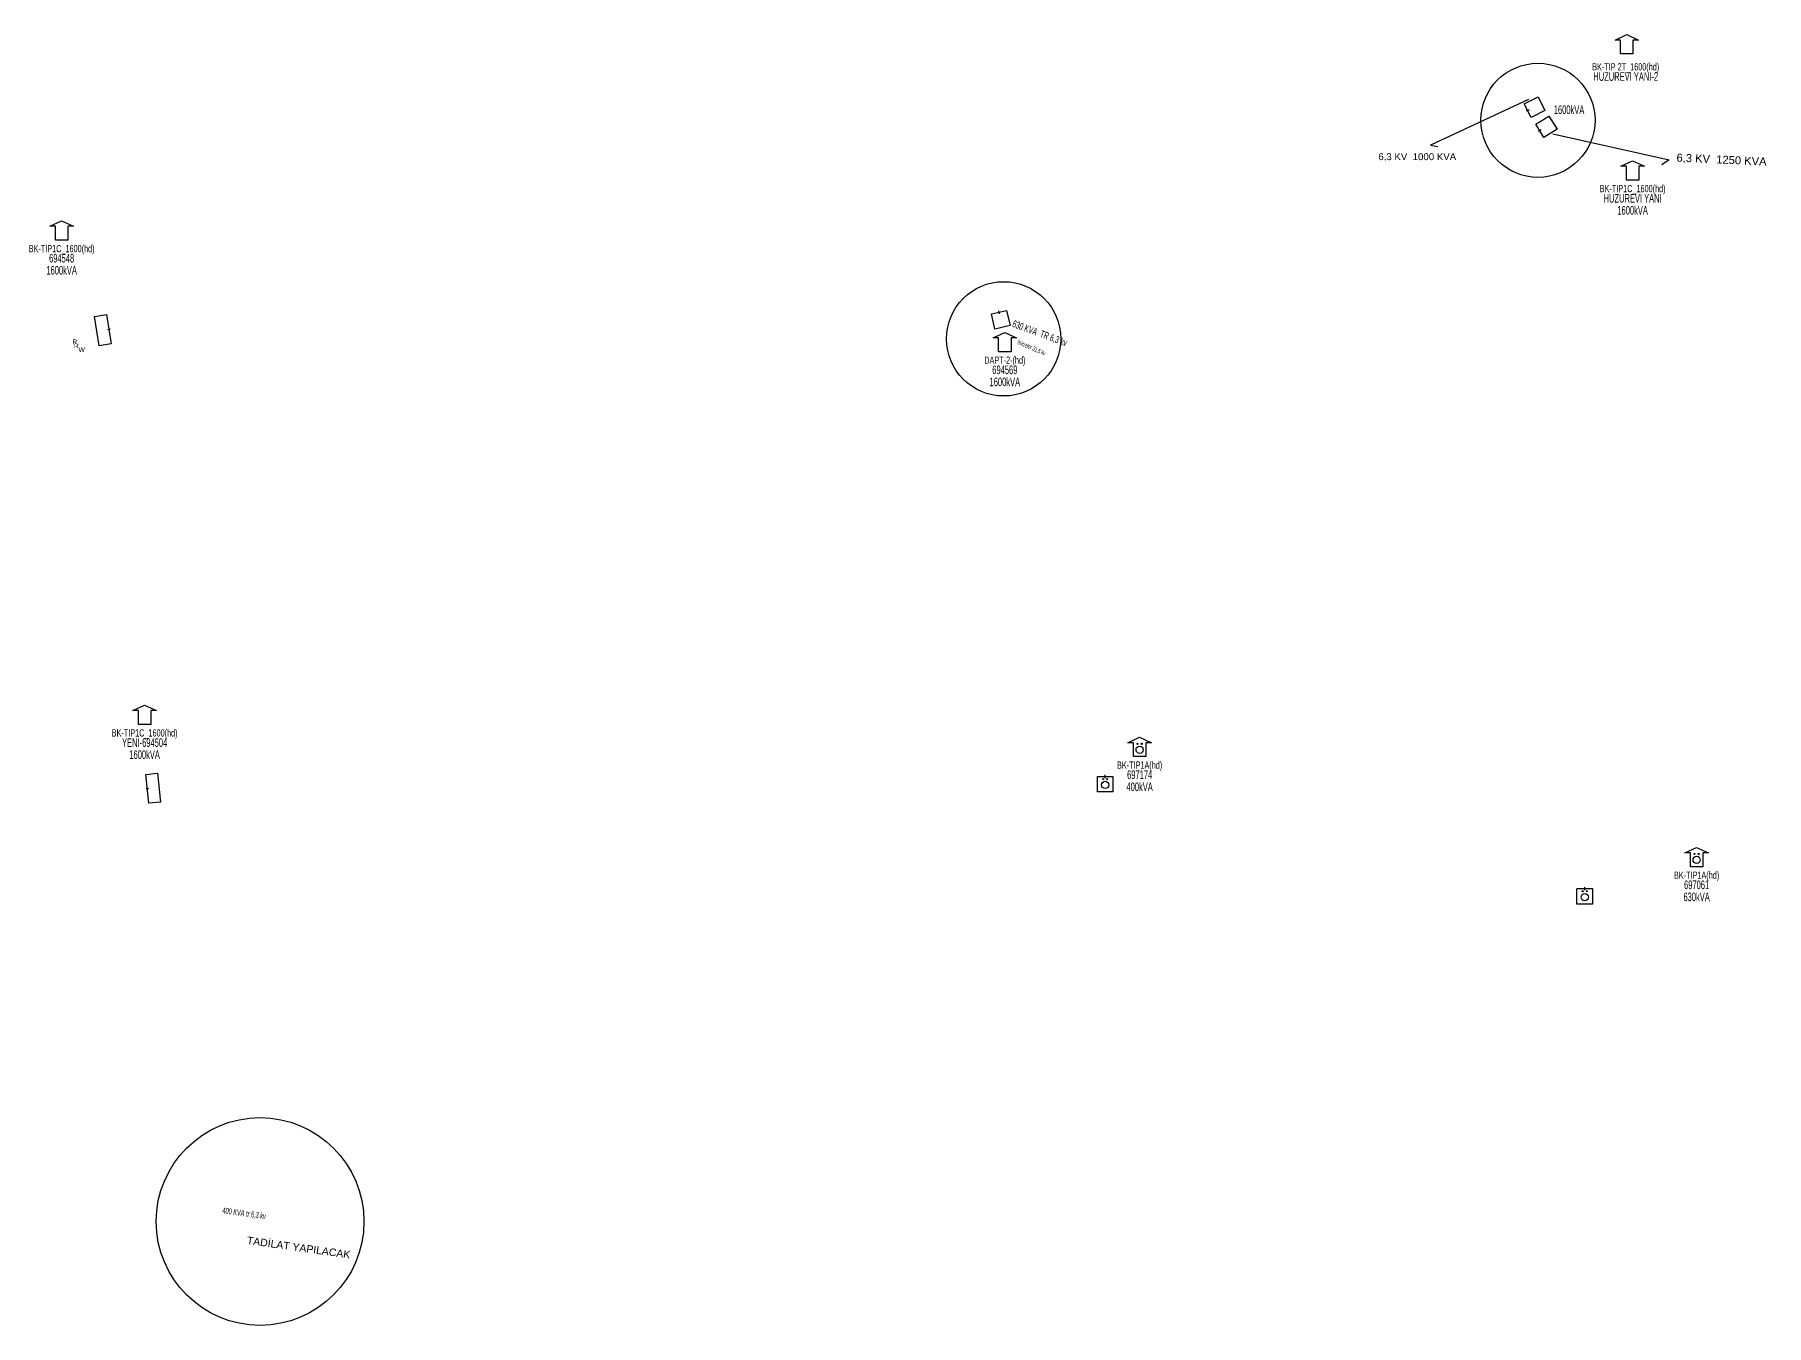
# Model space of a CAD drawing. Header units: millimetres. Extents: x 568462 to 571186, y 4080123 to 4081617.
# Drawn here: x 570050 to 570552, y 4080361 to 4080735 of the extents above; entities that cross this region are included whole.
import ezdxf
from ezdxf.enums import TextEntityAlignment as Align

# ---------------------------------------------------------------- set-up
doc = ezdxf.new("R2010")
doc.units = ezdxf.units.MM
for name, color, linetype, lineweight in [('KULLANICI', 4, 'Continuous', 25), ('NODE_AG_MEVCUT', 5, 'Continuous', 25), ('NODE_AYD_MEVCUT', 5, 'Continuous', 25), ('TRAFO_MEVCUT', 5, 'Continuous', 30)]:
    doc.layers.add(name, color=color, linetype=linetype, lineweight=lineweight)
doc.styles.add('Direk', font='B_CAD')
doc.styles.get("Standard").update_dxf_attribs({"font": 'Arial'})

# ---------------------------------------------------------------- blocks, each defined once
blk = doc.blocks.new('MEV_OZELBINA_KARE')
at = {"layer": 'TRAFO_MEVCUT', "linetype": 'Continuous'}
for p, q in [((-2.25, 2.25), (2.25, 2.25)), ((-2.25, -2.25), (-2.25, 2.25)), ((0, 1.8), (0, 2.7)), ((2.25, 2.25), (2.25, -2.25)), ((2.25, -2.25), (-2.25, -2.25))]:
    blk.add_line(p, q, dxfattribs=at)
for centre, radius in [((0, -0.215091), 1.049264), ((-0.592312, 1.488957), 0.15614), ((0.592312, 1.488957), 0.15614)]:
    blk.add_circle(centre, radius, dxfattribs=at)
blk = doc.blocks.new('MEV_BETKOSK_OZEL')
at = {"layer": 'TRAFO_MEVCUT', "linetype": 'Continuous'}
for p, q in [((-3.4, 2), (0, 3.6)), ((-1.8, 2), (-3.4, 2)), ((-1.8, -2), (-1.8, 2)), ((0, 3.6), (3.4, 2)), ((3.4, 2), (1.8, 2)), ((1.8, 2), (1.8, -2)), ((1.8, -2), (-1.8, -2))]:
    blk.add_line(p, q, dxfattribs=at)
for centre, radius in [((0, 0), 1.049264), ((-0.592312, 1.704048), 0.15614), ((0.592312, 1.704048), 0.15614)]:
    blk.add_circle(centre, radius, dxfattribs=at)
blk = doc.blocks.new('MEV_BINA_KARE')
at = {"layer": 'TRAFO_MEVCUT', "linetype": 'Continuous'}
for p, q in [((0, 1.8), (0, 2.7)), ((-2.25, -2.25), (-2.25, 2.25)), ((-2.25, 2.25), (2.25, 2.25)), ((2.25, 2.25), (2.25, -2.25)), ((2.25, -2.25), (-2.25, -2.25))]:
    blk.add_line(p, q, dxfattribs=at)
blk = doc.blocks.new('MEV_BETKOSK')
at = {"layer": 'TRAFO_MEVCUT', "linetype": 'Continuous'}
for p, q in [((-3.4, 2), (0, 3.6)), ((-1.8, 2), (-3.4, 2)), ((-1.8, -2), (-1.8, 2)), ((0, 3.6), (3.4, 2)), ((3.4, 2), (1.8, 2)), ((1.8, 2), (1.8, -2)), ((1.8, -2), (-1.8, -2))]:
    blk.add_line(p, q, dxfattribs=at)
blk = doc.blocks.new('MEV_DAPT')
at = {"layer": 'TRAFO_MEVCUT', "linetype": 'Continuous'}
for p, q in [((-3.4, 2), (0, 3.6)), ((-1.8, 2), (-3.4, 2)), ((-1.8, -2), (-1.8, 2)), ((0, 3.6), (3.4, 2)), ((3.4, 2), (1.8, 2)), ((1.8, 2), (1.8, -2)), ((1.8, -2), (-1.8, -2))]:
    blk.add_line(p, q, dxfattribs=at)

msp = doc.modelspace()

# ---------------------------------------------------------------- linework, layer by layer
at = {"layer": 'KULLANICI', "flags": 128}
for points in [[(570482.670555, 4080715.999101), (570454.252326, 4080702.819632), (570456.311618, 4080702.407774)], [(570482.670555, 4080715.999101), (570454.252326, 4080702.819632), (570456.311618, 4080702.407774)], [(570489.686346, 4080706.033686), (570523.458734, 4080698.537863), (570521.31707, 4080697.055173)], [(570489.686346, 4080706.033686), (570523.458734, 4080698.537863), (570521.31707, 4080697.055173)]]:
    msp.add_lwpolyline(points, dxfattribs=at)
at = {"layer": 'KULLANICI'}
for centre, radius in [((570485.375048, 4080710.008066), 16.543848), ((570485.375048, 4080710.008066), 16.543848), ((570330.483107, 4080646.647025), 16.56513), ((570330.483107, 4080646.647025), 16.56513), ((570114.917751, 4080390.756219), 30.108354), ((570114.917751, 4080390.756219), 30.108354)]:
    msp.add_circle(centre, radius, dxfattribs=at)

# ---------------------------------------------------------------- block references
at = {"layer": 'TRAFO_MEVCUT'}
for name, p in [('MEV_BETKOSK', (570511.111006, 4080731.237299)), ('MEV_BETKOSK', (570511.111006, 4080731.237299)), ('MEV_BETKOSK', (570512.824533, 4080694.661677)), ('MEV_BETKOSK', (570512.824533, 4080694.661677)), ('MEV_BETKOSK', (570057.393419, 4080677.269613)), ('MEV_BETKOSK', (570057.393419, 4080677.269613)), ('MEV_DAPT', (570330.829615, 4080644.915868)), ('MEV_DAPT', (570330.829615, 4080644.915868)), ('MEV_BETKOSK', (570081.453138, 4080536.853335)), ('MEV_BETKOSK', (570081.453138, 4080536.853335)), ('MEV_BETKOSK_OZEL', (570369.900688, 4080527.531405)), ('MEV_BETKOSK_OZEL', (570369.900688, 4080527.531405)), ('MEV_OZELBINA_KARE', (570359.900688, 4080517.531405)), ('MEV_OZELBINA_KARE', (570359.900688, 4080517.531405)), ('MEV_BETKOSK_OZEL', (570531.372365, 4080495.617915)), ('MEV_BETKOSK_OZEL', (570531.372365, 4080495.617915)), ('MEV_OZELBINA_KARE', (570498.932152, 4080485.009072)), ('MEV_OZELBINA_KARE', (570498.932152, 4080485.009072))]:
    msp.add_blockref(name, p, dxfattribs=at)
for p, rotation in [((570484.394, 4080713.819), 116.668317), ((570484.394, 4080713.819), 116.668317), ((570487.809, 4080708.144), 121.45779), ((570487.809, 4080708.144), 121.45779), ((570329.657, 4080652.165), 12.875002), ((570329.657, 4080652.165), 12.87500199999999)]:
    msp.add_blockref('MEV_BINA_KARE', p, dxfattribs=dict(at, rotation=rotation))
for p, xscale, yscale, rotation in [((570069.325, 4080649.162), 1.895497999999999, 0.7900020000000002, 279.264981), ((570069.325, 4080649.162), 1.895497999999999, 0.7900020000000002, 279.264981), ((570083.92, 4080516.366), 1.863222, 0.769332, 95.830417), ((570083.92, 4080516.366), 1.863222, 0.769332, 95.830417)]:
    msp.add_blockref('MEV_BINA_KARE', p, dxfattribs=dict(at, xscale=xscale, yscale=yscale, rotation=rotation))

# ---------------------------------------------------------------- texts
at = {"layer": 'KULLANICI'}
msp.add_text('6,3 KV  1000 KVA', height=2.0042, dxfattribs=at).set_placement((570439.095983, 4080698.453942))
msp.add_text('6,3 KV  1000 KVA', height=2.0042, dxfattribs=at).set_placement((570439.095983, 4080698.453942))
for s, height, rotation, p in [('6,3 KV  1250 KVA', 2.3196, 357.4244, (570525.5056, 4080698.0449)), ('6,3 KV  1250 KVA', 2.3196, 357.4244, (570525.5056, 4080698.0449)), ('TADİLAT YAPILACAK', 2.1755, 351.9594, (570110.9901, 4080384.2693)), ('TADİLAT YAPILACAK', 2.1755, 351.9594, (570110.9901, 4080384.2693))]:
    msp.add_text(s, height=height, rotation=rotation, dxfattribs=at).set_placement(p)
at = {"layer": 'KULLANICI', "width": 0.53}
for s, height, rotation, p in [('630 KVA  TR 6,3 kv', 2.053, 339.6984, (570340.956142, 4080648.280277)), ('630 KVA  TR 6,3 kv', 2.053, 339.6984, (570340.956142, 4080648.280277)), ('hücreler 31,5 kv', 1.3178, 336.413, (570338.57569, 4080644.107815)), ('hücreler 31,5 kv', 1.3178, 336.413, (570338.57569, 4080644.107815)), ('400 KVA tr 6,3 kv', 1.7614, 352.2164, (570110.3188, 4080393.1364)), ('400 KVA tr 6,3 kv', 1.7614, 352.2164, (570110.3188, 4080393.1364))]:
    msp.add_text(s, height=height, rotation=rotation, dxfattribs=at).set_placement(p, align=Align.MIDDLE_CENTER)
at = {"layer": 'NODE_AG_MEVCUT', "style": 'Direk'}
for p in [(570061.193096, 4080645.777327), (570061.662809, 4080644.578884)]:
    msp.add_text('R', height=1.4, dxfattribs=at).set_placement(p, align=Align.MIDDLE_CENTER)
at = {"layer": 'NODE_AYD_MEVCUT', "style": 'Direk'}
msp.add_text('W', height=1.4, dxfattribs=at).set_placement((570063.213, 4080643.494), align=Align.MIDDLE_CENTER)
msp.add_text('W', height=1.4, dxfattribs=at).set_placement((570063.213, 4080643.494), align=Align.MIDDLE_CENTER)
at = {"layer": 'TRAFO_MEVCUT', "width": 0.6}
for s, height, p in [('BK-TIP 2T_1600(hd)', 2.1, (570510.815206, 4080724.455498)), ('BK-TIP 2T_1600(hd)', 2.1, (570510.815206, 4080724.455498)), ('HUZUREVI YANI-2', 2.5, (570510.815206, 4080721.455498)), ('HUZUREVI YANI-2', 2.5, (570510.815206, 4080721.455498)), ('1600kVA', 2.5, (570494.394, 4080711.819)), ('1600kVA', 2.5, (570494.394, 4080711.819)), ('BK-TIP1C_1600(hd)', 2.1, (570512.824533, 4080689.161677)), ('BK-TIP1C_1600(hd)', 2.1, (570512.824533, 4080689.161677)), ('HUZUREVİ YANI', 2.5, (570512.824533, 4080686.161677)), ('HUZUREVİ YANI', 2.5, (570512.824533, 4080686.161677)), ('1600kVA', 2.5, (570512.824533, 4080682.661677)), ('1600kVA', 2.5, (570512.824533, 4080682.661677)), ('BK-TIP1C_1600(hd)', 2.1, (570057.393419, 4080671.769613)), ('BK-TIP1C_1600(hd)', 2.1, (570057.393419, 4080671.769613)), ('694548', 2.5, (570057.393419, 4080668.769613)), ('694548', 2.5, (570057.393419, 4080668.769613)), ('1600kVA', 2.5, (570057.393419, 4080665.269613)), ('1600kVA', 2.5, (570057.393419, 4080665.269613)), ('DAPT-2-(hd)', 2.1, (570330.829615, 4080639.415868)), ('DAPT-2-(hd)', 2.1, (570330.829615, 4080639.415868)), ('694569', 2.5, (570330.829615, 4080636.415868)), ('694569', 2.5, (570330.829615, 4080636.415868)), ('1600kVA', 2.5, (570330.829615, 4080632.915868)), ('1600kVA', 2.5, (570330.829615, 4080632.915868)), ('BK-TIP1C_1600(hd)', 2.1, (570081.453138, 4080531.353335)), ('BK-TIP1C_1600(hd)', 2.1, (570081.453138, 4080531.353335)), ('YENİ-694504', 2.5, (570081.453138, 4080528.353335)), ('YENİ-694504', 2.5, (570081.453138, 4080528.353335)), ('1600kVA', 2.5, (570081.453138, 4080524.853335)), ('1600kVA', 2.5, (570081.453138, 4080524.853335)), ('BK-TIP1A(hd)', 2.1, (570369.900688, 4080522.031405)), ('BK-TIP1A(hd)', 2.1, (570369.900688, 4080522.031405)), ('697174', 2.5, (570369.900688, 4080519.031405)), ('697174', 2.5, (570369.900688, 4080519.031405)), ('400kVA', 2.5, (570369.900688, 4080515.531405)), ('400kVA', 2.5, (570369.900688, 4080515.531405)), ('BK-TIP1A(hd)', 2.1, (570531.372365, 4080490.117915)), ('BK-TIP1A(hd)', 2.1, (570531.372365, 4080490.117915)), ('630kVA', 2.5, (570531.372365, 4080483.617915)), ('630kVA', 2.5, (570531.372365, 4080483.617915)), ('697061', 2.5, (570531.372365, 4080487.117915)), ('697061', 2.5, (570531.372365, 4080487.117915))]:
    msp.add_text(s, height=height, dxfattribs=at).set_placement(p, align=Align.CENTER)

doc.saveas('drawing.dxf')
